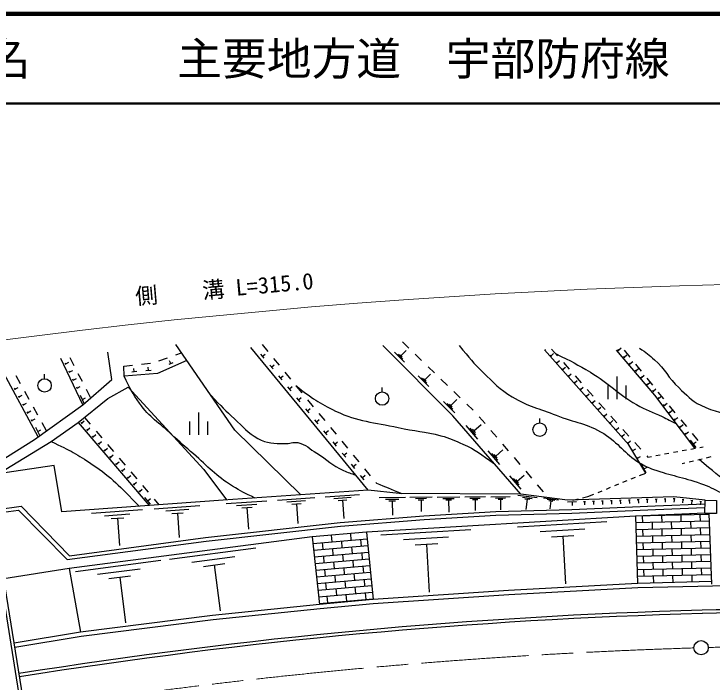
# Model space of a CAD drawing. Units: millimetres, scale not verified. Extents: x 40000 to 680000, y 20000 to 380000.
# Drawn here: x 198487 to 276481, y 305343 to 380000 of the extents above; entities that cross this region are included whole.
import ezdxf
from ezdxf.enums import TextEntityAlignment as Align

# ---------------------------------------------------------------- set-up
doc = ezdxf.new("R2010")
doc.units = ezdxf.units.MM
doc.header["$LTSCALE"] = 1000
doc.linetypes.add('CHAIN', pattern=[18.5, 12, -1.5, 3.5, -1.5])
for name, color, linetype, lineweight in [('M-BGD', 7, 'Continuous', 25), ('M-BMK', 2, 'CHAIN', 13), ('M-BMK-SRVR', 3, 'Continuous', 25), ('M-STR-HTXT', 7, 'Continuous', 13), ('M-STR-STR3', 7, 'Continuous', 25), ('M-TTL', 2, 'Continuous', 140), ('M-TTL-LINE', 7, 'Continuous', 50)]:
    doc.layers.add(name, color=color, linetype=linetype, lineweight=lineweight)
doc.layers.add('M-TTL-TXT', color=7, linetype='Continuous')
doc.styles.add('ＭＳ ゴシック', font='')
doc.styles.get('ＭＳ ゴシック').set_extended_font_data('MS Gothic')

msp = doc.modelspace()

# ---------------------------------------------------------------- linework, layer by layer
at = {"layer": 'M-BGD'}
for p, q in [((241879, 343356), (242598, 342661)), ((238057, 326774), (224952, 342723)), ((226200, 343051), (226837, 342280)), ((257869, 342451), (257829, 342496)), ((258549, 342543), (259211, 341794)), ((266083, 342336), (265953, 342489)), ((266018, 342413), (266323, 342672)), ((266679, 342426), (267306, 341647)), ((204717, 341616), (205176, 340727)), ((216575, 341892), (217223, 342123)), ((226441, 341541), (226085, 341975)), ((226263, 341758), (226553, 341996)), ((242125, 341077), (241007, 342196)), ((241920, 341431), (241361, 341991)), ((241855, 341646), (241575, 341925)), ((241715, 341785), (242312, 342382)), ((243317, 341966), (244036, 341272)), ((258532, 341702), (258399, 341852)), ((258466, 341777), (258765, 342042)), ((266731, 341575), (266601, 341727)), ((266666, 341651), (266971, 341910)), ((206195, 336336), (203711, 341488)), ((204307, 340812), (204222, 340993)), ((204265, 340903), (204627, 341073)), ((212736, 340864), (213730, 340969)), ((214691, 341220), (215633, 341556)), ((216224, 341026), (215788, 340832)), ((216006, 340929), (215876, 341219)), ((227474, 341509), (228110, 340738)), ((259195, 340953), (259062, 341103)), ((259128, 341028), (259428, 341293)), ((259874, 341045), (260536, 340295)), ((267379, 340813), (267249, 340965)), ((267314, 340889), (267618, 341148)), ((267934, 340868), (268561, 340089)), ((201190, 332744), (197136, 340276)), ((204731, 339907), (204647, 340088)), ((204689, 339997), (205051, 340167)), ((210747, 340656), (211741, 340760)), ((210817, 339509), (210747, 340656)), ((211924, 340008), (211892, 340374)), ((213802, 340174), (213214, 340122)), ((213508, 340148), (213474, 340540)), ((227439, 340328), (227078, 340766)), ((227258, 340547), (227551, 340787)), ((244755, 340577), (245475, 339882)), ((259858, 340204), (259725, 340354)), ((259791, 340279), (260091, 340544)), ((268026, 340051), (267897, 340203)), ((267962, 340127), (268266, 340386)), ((199233, 338674), (198748, 339549)), ((201909, 339240), (201909, 339740)), ((205634, 339838), (206092, 338950)), ((212198, 340033), (211650, 339984)), ((228439, 339110), (228075, 339553)), ((228257, 339331), (228553, 339574)), ((228747, 339967), (229384, 339196)), ((244839, 338361), (243651, 339550)), ((244622, 338737), (244027, 339332)), ((244404, 339114), (245038, 339748)), ((260520, 339456), (260388, 339605)), ((260454, 339530), (260754, 339795)), ((261199, 339546), (261861, 338797)), ((265832, 339469), (265832, 336969)), ((268674, 339289), (268545, 339442)), ((268609, 339365), (268914, 339625)), ((269188, 339310), (269815, 338532)), ((205156, 339001), (205071, 339182)), ((205113, 339092), (205476, 339262)), ((244552, 338965), (244255, 339262)), ((246194, 339187), (246913, 338492)), ((261183, 338707), (261050, 338856)), ((261117, 338782), (261416, 339047)), ((269322, 338528), (269193, 338680)), ((269257, 338604), (269562, 338863)), ((198643, 337996), (198548, 338172)), ((198595, 338084), (198948, 338274)), ((200201, 336924), (199717, 337799)), ((205580, 338096), (205495, 338277)), ((205538, 338186), (205900, 338356)), ((206550, 338061), (207009, 337172)), ((229444, 337887), (229076, 338335)), ((229260, 338111), (229558, 338356)), ((230021, 338425), (230657, 337654)), ((239616, 337771), (239616, 338271)), ((247632, 337797), (248351, 337103)), ((261846, 337958), (261713, 338108)), ((261780, 338033), (262079, 338298)), ((262524, 338048), (263186, 337299)), ((264832, 338469), (264832, 336969)), ((266832, 338469), (266832, 336969)), ((269970, 337766), (269840, 337918)), ((269905, 337842), (270210, 338101)), ((270443, 337753), (271070, 336974)), ((199117, 337116), (199022, 337292)), ((199069, 337204), (199422, 337393)), ((206344, 336466), (205920, 337372)), ((206132, 336919), (206494, 337089)), ((230452, 336660), (230081, 337112)), ((230266, 336886), (230568, 337134)), ((262509, 337209), (262376, 337359)), ((262442, 337284), (262742, 337549)), ((270588, 336980), (270467, 337140)), ((270528, 337060), (270847, 337301)), ((199591, 336235), (199496, 336411)), ((199543, 336323), (199896, 336513)), ((231294, 336882), (231931, 336111)), ((247757, 335441), (246492, 336707)), ((247525, 335842), (246893, 336475)), ((247451, 336084), (247135, 336401)), ((247293, 336242), (247968, 336917)), ((249070, 336408), (249790, 335713)), ((263171, 336460), (263039, 336610)), ((263105, 336535), (263405, 336800)), ((263849, 336550), (264456, 335863)), ((271191, 336183), (271071, 336342)), ((271131, 336262), (271450, 336504)), ((271701, 336198), (272340, 335429)), ((200065, 335355), (199970, 335531)), ((200017, 335443), (200370, 335632)), ((201170, 335175), (200686, 336050)), ((219098, 335455), (219098, 332955)), ((231464, 335428), (231089, 335885)), ((231277, 335657), (231581, 335907)), ((263834, 335711), (263702, 335861)), ((263768, 335786), (264067, 336051)), ((264456, 335863), (264512, 335802)), ((271795, 335385), (271674, 335545)), ((271734, 335465), (272053, 335706)), ((200539, 334474), (200444, 334650)), ((200491, 334562), (200844, 334752)), ((206359, 334914), (207008, 334153)), ((232480, 334192), (232101, 334653)), ((232290, 334423), (232598, 334675)), ((232568, 335340), (233204, 334569)), ((250476, 334987), (251124, 334226)), ((257225, 334297), (257225, 334797)), ((264497, 334963), (264364, 335112)), ((264431, 335037), (264730, 335303)), ((265183, 335060), (265853, 334318)), ((272398, 334588), (272277, 334747)), ((272338, 334667), (272657, 334909)), ((272979, 334660), (273618, 333891)), ((202139, 333425), (201654, 334300)), ((205674, 334356), (213598, 325073)), ((206093, 334182), (205964, 334334)), ((206028, 334258), (206333, 334517)), ((218098, 334455), (218098, 332955)), ((220098, 334455), (220098, 332955)), ((250328, 332477), (249007, 334006)), ((249871, 333418), (250687, 334122)), ((265160, 334214), (265027, 334363)), ((265093, 334289), (265393, 334554)), ((273001, 333790), (272880, 333949)), ((272941, 333870), (273260, 334111)), ((201392, 332889), (200918, 333770)), ((201155, 333329), (201507, 333519)), ((206743, 333421), (206613, 333573)), ((206678, 333497), (206982, 333757)), ((207657, 333393), (208306, 332632)), ((233499, 332951), (233117, 333417)), ((233308, 333184), (233619, 333439)), ((233841, 333798), (234478, 333027)), ((250100, 332948), (249439, 333712)), ((250037, 333227), (249706, 333609)), ((251772, 333464), (252420, 332703)), ((265822, 333465), (265690, 333615)), ((265756, 333540), (266056, 333805)), ((266419, 332791), (266718, 333056)), ((266524, 333577), (267195, 332835)), ((273604, 332992), (273484, 333152)), ((273544, 333072), (273863, 333313)), ((274257, 333121), (274896, 332352)), ((207392, 332661), (207262, 332813)), ((207327, 332737), (207631, 332996)), ((235115, 332256), (235751, 331485)), ((266485, 332716), (266353, 332866)), ((267082, 332042), (267381, 332307)), ((274690, 331557), (274087, 332354)), ((208041, 331900), (207911, 332052)), ((207976, 331976), (208280, 332236)), ((208625, 331216), (208930, 331475)), ((208955, 331871), (209604, 331110)), ((234523, 331706), (234136, 332176)), ((234329, 331941), (234643, 332199)), ((253068, 331941), (253716, 331179)), ((267148, 331967), (267015, 332117)), ((267866, 332093), (268536, 331351)), ((274125, 331384), (274617, 331476)), ((274389, 331956), (274708, 332197)), ((275108, 331568), (275488, 331640)), ((208690, 331139), (208561, 331292)), ((209275, 330455), (209579, 330715)), ((235550, 330456), (235160, 330931)), ((235355, 330693), (235671, 330953)), ((236388, 330714), (237025, 329943)), ((252756, 329668), (251462, 331165)), ((252532, 330128), (251886, 330877)), ((252470, 330402), (252147, 330776)), ((252309, 330589), (253107, 331279)), ((267684, 331125), (267580, 331296)), ((267632, 331210), (267974, 331418)), ((270194, 330645), (270685, 330738)), ((271177, 330830), (271668, 330922)), ((272160, 331015), (272651, 331107)), ((273143, 331199), (273634, 331292)), ((209340, 330379), (209210, 330531)), ((209924, 329694), (210228, 329954)), ((210253, 330350), (210902, 329589)), ((254364, 330418), (255012, 329656)), ((268203, 330270), (268100, 330441)), ((268151, 330356), (268493, 330564)), ((269207, 330610), (269323, 330482)), ((269323, 330482), (269703, 330553)), ((273934, 329943), (274420, 330061)), ((274906, 330178), (275393, 330295)), ((275879, 330412), (276365, 330529)), ((209989, 329618), (209859, 329770)), ((210573, 328934), (210877, 329193)), ((236581, 329201), (236187, 329681)), ((236384, 329441), (236704, 329704)), ((237662, 329172), (238298, 328401)), ((269138, 328732), (268619, 329587)), ((268879, 329160), (269221, 329367)), ((273140, 329752), (273448, 329826)), ((210638, 328858), (210508, 329010)), ((211222, 328173), (211527, 328433)), ((211551, 328828), (212200, 328067)), ((237616, 327942), (237218, 328426)), ((237417, 328184), (237739, 328449)), ((255146, 326903), (253880, 328368)), ((254708, 327804), (255489, 328479)), ((255661, 328895), (256309, 328133)), ((268386, 328416), (269078, 328696)), ((211287, 328097), (211158, 328249)), ((211872, 327413), (212176, 327672)), ((238935, 327630), (238982, 327572)), ((254927, 327353), (254294, 328086)), ((254866, 327621), (254550, 327987)), ((266532, 327665), (266996, 327853)), ((267459, 328040), (267923, 328228)), ((211937, 327337), (211807, 327489)), ((212521, 326652), (212825, 326912)), ((212849, 327307), (213499, 326546)), ((256957, 327372), (257605, 326610)), ((264679, 326914), (265142, 327102)), ((265606, 327290), (266069, 327477)), ((212586, 326576), (212456, 326728)), ((233244, 326043), (237096, 326307)), ((242734, 326017), (245199, 326049)), ((245781, 326013), (248316, 326047)), ((248851, 326032), (251159, 326063)), ((251750, 326047), (253933, 326075)), ((254788, 326221), (256955, 325948)), ((262010, 325932), (262596, 326071)), ((262596, 326071), (263288, 326352)), ((263752, 326539), (264215, 326727)), ((213755, 325207), (213105, 325968)), ((213430, 325587), (213734, 325847)), ((214148, 325785), (214689, 325151)), ((222210, 325286), (226740, 325597)), ((227919, 325678), (232088, 325964)), ((228980, 325471), (231065, 325614)), ((229521, 325229), (230563, 325301)), ((230042, 325265), (230194, 323042)), ((234224, 325852), (236150, 325984)), ((234723, 325628), (235686, 325695)), ((235205, 325661), (235346, 323607)), ((239272, 325956), (242235, 325995)), ((240015, 325768), (241497, 325787)), ((240388, 325575), (241129, 325585)), ((240759, 325580), (240779, 324000)), ((243352, 325860), (244585, 325877)), ((243662, 325700), (244279, 325708)), ((243970, 325704), (243988, 324389)), ((246417, 325853), (247685, 325869)), ((246736, 325688), (247370, 325696)), ((247053, 325692), (247071, 324340)), ((249430, 325886), (250584, 325901)), ((249721, 325736), (250298, 325744)), ((250009, 325740), (250026, 324509)), ((252298, 325908), (253389, 325923)), ((252572, 325766), (253118, 325774)), ((252845, 325770), (252861, 324605)), ((255311, 326008), (256395, 325871)), ((255564, 325829), (256106, 325761)), ((255835, 325795), (255689, 324640)), ((257656, 325926), (259337, 325714)), ((258062, 325761), (258902, 325655)), ((258258, 325622), (258678, 325569)), ((258468, 325596), (258355, 324699)), ((260338, 325470), (261337, 325503)), ((260837, 325487), (260851, 325087)), ((260938, 325677), (261524, 325816)), ((262137, 325530), (262336, 325536)), ((262237, 325533), (262250, 325133)), ((263136, 325563), (263336, 325570)), ((263236, 325566), (263249, 325166)), ((264135, 325596), (264335, 325603)), ((264235, 325599), (264249, 325200)), ((265135, 325629), (265335, 325636)), ((265235, 325633), (265248, 325233)), ((266134, 325662), (266334, 325669)), ((266234, 325666), (266248, 325266)), ((267134, 325696), (267334, 325702)), ((267234, 325699), (267247, 325299)), ((268133, 325729), (268333, 325735)), ((268233, 325732), (268247, 325332)), ((269133, 325762), (269333, 325769)), ((269233, 325765), (269246, 325365)), ((270132, 325795), (270332, 325802)), ((270232, 325798), (270245, 325399)), ((271132, 325828), (271332, 325835)), ((271232, 325832), (271245, 325432)), ((272131, 325861), (272207, 325864)), ((272207, 325864), (272330, 325850)), ((272269, 325857), (272225, 325460)), ((273125, 325763), (273324, 325741)), ((273225, 325752), (273181, 325354)), ((274119, 325653), (274318, 325631)), ((274219, 325642), (274175, 325244)), ((275113, 325543), (275312, 325521)), ((275213, 325532), (275169, 325134)), ((196105, 324564), (199276, 325009)), ((199276, 325009), (204700, 319460)), ((207132, 324211), (212851, 324619)), ((214156, 324712), (219261, 325076)), ((215456, 324463), (218009, 324645)), ((223363, 325061), (225628, 325217)), ((223950, 324798), (225083, 324876)), ((224516, 324837), (224682, 322421)), ((208589, 323932), (211449, 324136)), ((209331, 323601), (210761, 323703)), ((216119, 324168), (217395, 324259)), ((216757, 324214), (216951, 321491)), ((267913, 323867), (237881, 322099)), ((275663, 324220), (267912, 323886)), ((267912, 323886), (268162, 316370)), ((276114, 324058), (267913, 323867)), ((268742, 323136), (268725, 323886)), ((269800, 323911), (269798, 323967)), ((270892, 323186), (270874, 323936)), ((271949, 323961), (271947, 324060)), ((273041, 323236), (273024, 323986)), ((274099, 324011), (274095, 324152)), ((275191, 323286), (275173, 324036)), ((276109, 324179), (276435, 316262)), ((210046, 323652), (210264, 320602)), ((254731, 322690), (264719, 323278)), ((276145, 323309), (267940, 323117)), ((269835, 322411), (269817, 323161)), ((271984, 322461), (271967, 323211)), ((274133, 322511), (274116, 323261)), ((239466, 321792), (249522, 322384)), ((257267, 322171), (262261, 322465)), ((276176, 322559), (267966, 322368)), ((268777, 321636), (268760, 322386)), ((270927, 321686), (270909, 322436)), ((273076, 321737), (273059, 322486)), ((275226, 321787), (275208, 322536)), ((231791, 321575), (204670, 318019)), ((237881, 322099), (231791, 321575)), ((231791, 321575), (232632, 314014)), ((231875, 320830), (237951, 321352)), ((233933, 321759), (233998, 321012)), ((236076, 321944), (236140, 321197)), ((237881, 322099), (238604, 314565)), ((242020, 321269), (247047, 321565)), ((258555, 321579), (261052, 321726)), ((259803, 321652), (260117, 316325)), ((276207, 321810), (267993, 321618)), ((269870, 320912), (269852, 321661)), ((272019, 320962), (272002, 321711)), ((274168, 321012), (274151, 321762)), ((231958, 320084), (238022, 320606)), ((232927, 320920), (232991, 320173)), ((235069, 321104), (235133, 320357)), ((237211, 321289), (237275, 320541)), ((243316, 320673), (245830, 320821)), ((244573, 320747), (244889, 315384)), ((276238, 321060), (268019, 320868)), ((268812, 320137), (268795, 320886)), ((270962, 320187), (270944, 320937)), ((273111, 320237), (273094, 320987)), ((275261, 320287), (275243, 321037)), ((215860, 319083), (225504, 320348)), ((232041, 319338), (238092, 319859)), ((234062, 320265), (234126, 319518)), ((236204, 320449), (236268, 319702)), ((237339, 319794), (237404, 319047)), ((276269, 320311), (268046, 320119)), ((269905, 319412), (269887, 320162)), ((272054, 319462), (272037, 320212)), ((274203, 319512), (274186, 320262)), ((218355, 318756), (223177, 319388)), ((232125, 318593), (238163, 319112)), ((233055, 319426), (233120, 318678)), ((235197, 319610), (235262, 318863)), ((276299, 319561), (268072, 319369)), ((268847, 318637), (268830, 319387)), ((270997, 318687), (270979, 319437)), ((273146, 318737), (273129, 319487)), ((275296, 318787), (275278, 319537)), ((205351, 317705), (214911, 318959)), ((219645, 318271), (222056, 318587)), ((220851, 318429), (221525, 313286)), ((232208, 317847), (238233, 318365)), ((234191, 318771), (234255, 318023)), ((236333, 318955), (236397, 318208)), ((237468, 318300), (237532, 317552)), ((276330, 318812), (268099, 318620)), ((269940, 317912), (269922, 318662)), ((272089, 317962), (272072, 318712)), ((274238, 318013), (274221, 318762)), ((204670, 318019), (197341, 316890)), ((204670, 318019), (205907, 310908)), ((207825, 317381), (212605, 318008)), ((232292, 317102), (238303, 317619)), ((233184, 317931), (233248, 317184)), ((235326, 318115), (235390, 317368)), ((236461, 317460), (236525, 316713)), ((276361, 318062), (268125, 317870)), ((268882, 317137), (268865, 317887)), ((271032, 317188), (271014, 317937)), ((273181, 317238), (273164, 317988)), ((275331, 317288), (275313, 318038)), ((209103, 316901), (211493, 317214)), ((210298, 317057), (210967, 311959)), ((232375, 316356), (238374, 316872)), ((234319, 317276), (234383, 316529)), ((237597, 316805), (237661, 316058)), ((276392, 317313), (268152, 317120)), ((269975, 316413), (269957, 317163)), ((272124, 316463), (272107, 317213)), ((274273, 316513), (274256, 317263)), ((232458, 315610), (238444, 316125)), ((233312, 316437), (233377, 315689)), ((235454, 316621), (235519, 315874)), ((236590, 315966), (236654, 315219)), ((276423, 316563), (268178, 316371)), ((232542, 314865), (238514, 315379)), ((234448, 315782), (234512, 315034)), ((235583, 315126), (235647, 314379)), ((237725, 315311), (237789, 314563)), ((232625, 314119), (238585, 314632)), ((238591, 314564), (232637, 314015)), ((233441, 314942), (233505, 314195)), ((236718, 314471), (236725, 314392)), ((238637, 314067), (232683, 313517)), ((234576, 314287), (234584, 314194)), ((205907, 310908), (198500, 309687)), ((205988, 310415), (198579, 309193))]:
    msp.add_line(p, q, dxfattribs=at)
for points in [[(230522, 326257), (223178, 333508), (216580, 343054)], [(255117, 326324), (247539, 335093), (239703, 342935)], [(269078, 328696), (267167, 331839), (257777, 342449)], [(274573, 331468), (270072, 337419), (265813, 342426)], [(193999, 328188), (200779, 332449), (206195, 336336), (209435, 339155), (208967, 342197)], [(217800, 341289), (214537, 339837), (210817, 339509)], [(203851, 324378), (202962, 329556), (196696, 328609), (202656, 332227), (205674, 334356), (208973, 337046), (211262, 338282), (219716, 329099), (222232, 325688)], [(255117, 326324), (241543, 326400), (238057, 326774), (221861, 325663), (203851, 324378)], [(275698, 325666), (272214, 326051), (260346, 325657), (255117, 326324)], [(204700, 319460), (219904, 321480), (234924, 323172), (244275, 323913), (252316, 324405), (260809, 324631), (270144, 325029), (275688, 325250)], [(196161, 324168), (199008, 324568), (204430, 319021), (219952, 321083), (234963, 322774), (244303, 323514), (252333, 324005), (260823, 324231), (270161, 324629), (275678, 324849)], [(268162, 316370), (253744, 315572), (238604, 314565)], [(294511, 316386), (283234, 316222), (268190, 315871)], [(268190, 315871), (253775, 315073), (238637, 314067)], [(232632, 314014), (220670, 312797), (205925, 310911)], [(232683, 313517), (220727, 312300), (205988, 310415)]]:
    msp.add_lwpolyline(points, dxfattribs=at)
msp.add_lwpolyline([(275698, 325666), (276997, 325635), (276962, 324159), (275662, 324190)], close=True, dxfattribs=at)
for centre in [(201909, 338490), (239616, 337021), (257225, 333547)]:
    msp.add_circle(centre, 750, dxfattribs=at)
for centre, radius, start, end in [((290987, -312078), 625630, 82.2202, 91.4288), ((290794, -268360), 581922, 91.51714, 99.07113), ((290794, -268360), 581555, 91.51714, 99.07113), ((290987, -312078), 625263, 82.2202, 91.4288)]:
    msp.add_arc(centre, radius, start, end, dxfattribs=at)
for points, knots in [([(248245, 342941), (249417, 341478), (249788, 341024), (250912, 339923), (252095, 338766), (252755, 338077), (254164, 337209), (255936, 336118), (257148, 335929), (259078, 335150), (261136, 334321), (262496, 334280), (264377, 333103), (266085, 332035), (266649, 330881), (268378, 329847), (268960, 329499), (269305, 329325), (269945, 329102), (271958, 328403), (273165, 328255), (275175, 327546), (276131, 327209), (276639, 326941), (277538, 326470), (278563, 325932), (278995, 325395), (279994, 324809), (280561, 324476), (280759, 324361), (281469, 323998)], [0, 0, 0, 0, 1, 1, 1, 2, 2, 2, 3, 3, 3, 4, 4, 4, 5, 5, 5, 6, 6, 6, 7, 7, 7, 8, 8, 8, 9, 9, 9, 10, 10, 10, 10]), ([(268375, 342661), (269184, 342116), (269431, 341906), (270059, 341362), (271279, 340307), (271571, 339328), (272762, 338239), (273668, 337409), (274122, 336829), (275218, 336273), (276789, 335478), (277870, 335510), (279465, 334764), (280370, 334341), (280700, 334181), (281735, 333583)], [0, 0, 0, 0, 1, 1, 1, 2, 2, 2, 3, 3, 3, 4, 4, 4, 5, 5, 5, 5]), ([(258982, 342053), (260858, 341143), (261409, 340845), (262900, 339958), (265005, 338707), (265908, 337578), (268024, 336344), (269094, 335719), (269796, 335569), (270902, 335010), (271549, 334683), (271764, 334574), (272546, 334147)], [0, 0, 0, 0, 1, 1, 1, 2, 2, 2, 3, 3, 3, 4, 4, 4, 4]), ([(225423, 325907), (224228, 326448), (223854, 326670), (222899, 327248), (221016, 328387), (220226, 329405), (218547, 330828), (217585, 331644), (217068, 332128), (216140, 332983), (214687, 334324), (213646, 334892), (212505, 336508), (211729, 337606), (211447, 338103), (210817, 339509)], [0, 0, 0, 0, 1, 1, 1, 2, 2, 2, 3, 3, 3, 4, 4, 4, 5, 5, 5, 5]), ([(229977, 338478), (231822, 337022), (232569, 336528), (234426, 335627), (236969, 334393), (238667, 334412), (241422, 333779), (243272, 333354), (244367, 333379), (246195, 332866), (247178, 332590), (247711, 332365), (248640, 331942), (250131, 331263), (250630, 330835), (252192, 329709)], [0, 0, 0, 0, 1, 1, 1, 2, 2, 2, 3, 3, 3, 4, 4, 4, 5, 5, 5, 5]), ([(220506, 337374), (221716, 336091), (222059, 335720), (223134, 334742), (224113, 333852), (224568, 333199), (225731, 332566), (226778, 331996), (227535, 332032), (228726, 331981), (229303, 331957), (229633, 332210), (230200, 332098), (231135, 331914), (231512, 331397), (232329, 330905), (233511, 330193), (234038, 329560), (235288, 328975), (235808, 328732), (236130, 328668), (236667, 328466)], [0, 0, 0, 0, 1, 1, 1, 2, 2, 2, 3, 3, 3, 4, 4, 4, 5, 5, 5, 6, 6, 6, 7, 7, 7, 7]), ([(202656, 332227), (204820, 331200), (205532, 330808), (207229, 329662), (209504, 328125), (210235, 327286), (212485, 324994)], [0, 0, 0, 0, 1, 1, 1, 2, 2, 2, 2]), ([(282883, 323791), (280758, 325490), (280213, 325923), (278520, 327312), (277153, 328436), (276720, 328796), (275036, 330209)], [0, 0, 0, 0, 1, 1, 1, 2, 2, 2, 2])]:
    msp.add_open_spline(points, degree=3, knots=knots, dxfattribs=at)
msp.add_open_spline([(238982, 327572), (240098, 327129), (240452, 326977), (241822, 326398)], degree=3, dxfattribs=at)
at = {"layer": 'M-BMK'}
for centre, radius, start, end in [((293356, -301466), 610912, 91.7726, 100.97633), ((292510, -272372), 581805, 81.93711, 91.62035)]:
    msp.add_arc(centre, radius, start, end, dxfattribs=at)
at = {"layer": 'M-BMK-SRVR'}
msp.add_circle((275258, 309177), 800, dxfattribs=at)
at = {"layer": 'M-STR-HTXT'}
msp.add_arc((296363, -417315), 767297, 82.89902, 107.53223, dxfattribs=at)
at = {"layer": 'M-STR-STR3'}
for p, q in [((202479, 284961), (196105, 324564)), ((202049, 285534), (195861, 323986))]:
    msp.add_line(p, q, dxfattribs=at)
at = {"layer": 'M-TTL'}
msp.add_line((680000, 380000), (40000, 380000), dxfattribs=at)
at = {"layer": 'M-TTL-LINE'}
msp.add_line((40000, 370000), (680000, 370000), dxfattribs=at)

# ---------------------------------------------------------------- texts
at = {"layer": 'M-STR-HTXT', "style": 'ＭＳ ゴシック'}
msp.add_text('側\u3000\u3000溝 L=315.0', height=1833, rotation=5.064, dxfattribs=at).set_placement((222124, 347845), align=Align.BOTTOM_CENTER)
at = {"layer": 'M-TTL-TXT', "style": 'ＭＳ ゴシック'}
for s, p in [('路 線 名', (180380, 375000)), ('主要地方道\u3000宇部防府線', (216734, 375000))]:
    msp.add_text(s, height=3666, dxfattribs=at).set_placement(p, align=Align.MIDDLE_LEFT)

doc.saveas('drawing.dxf')
